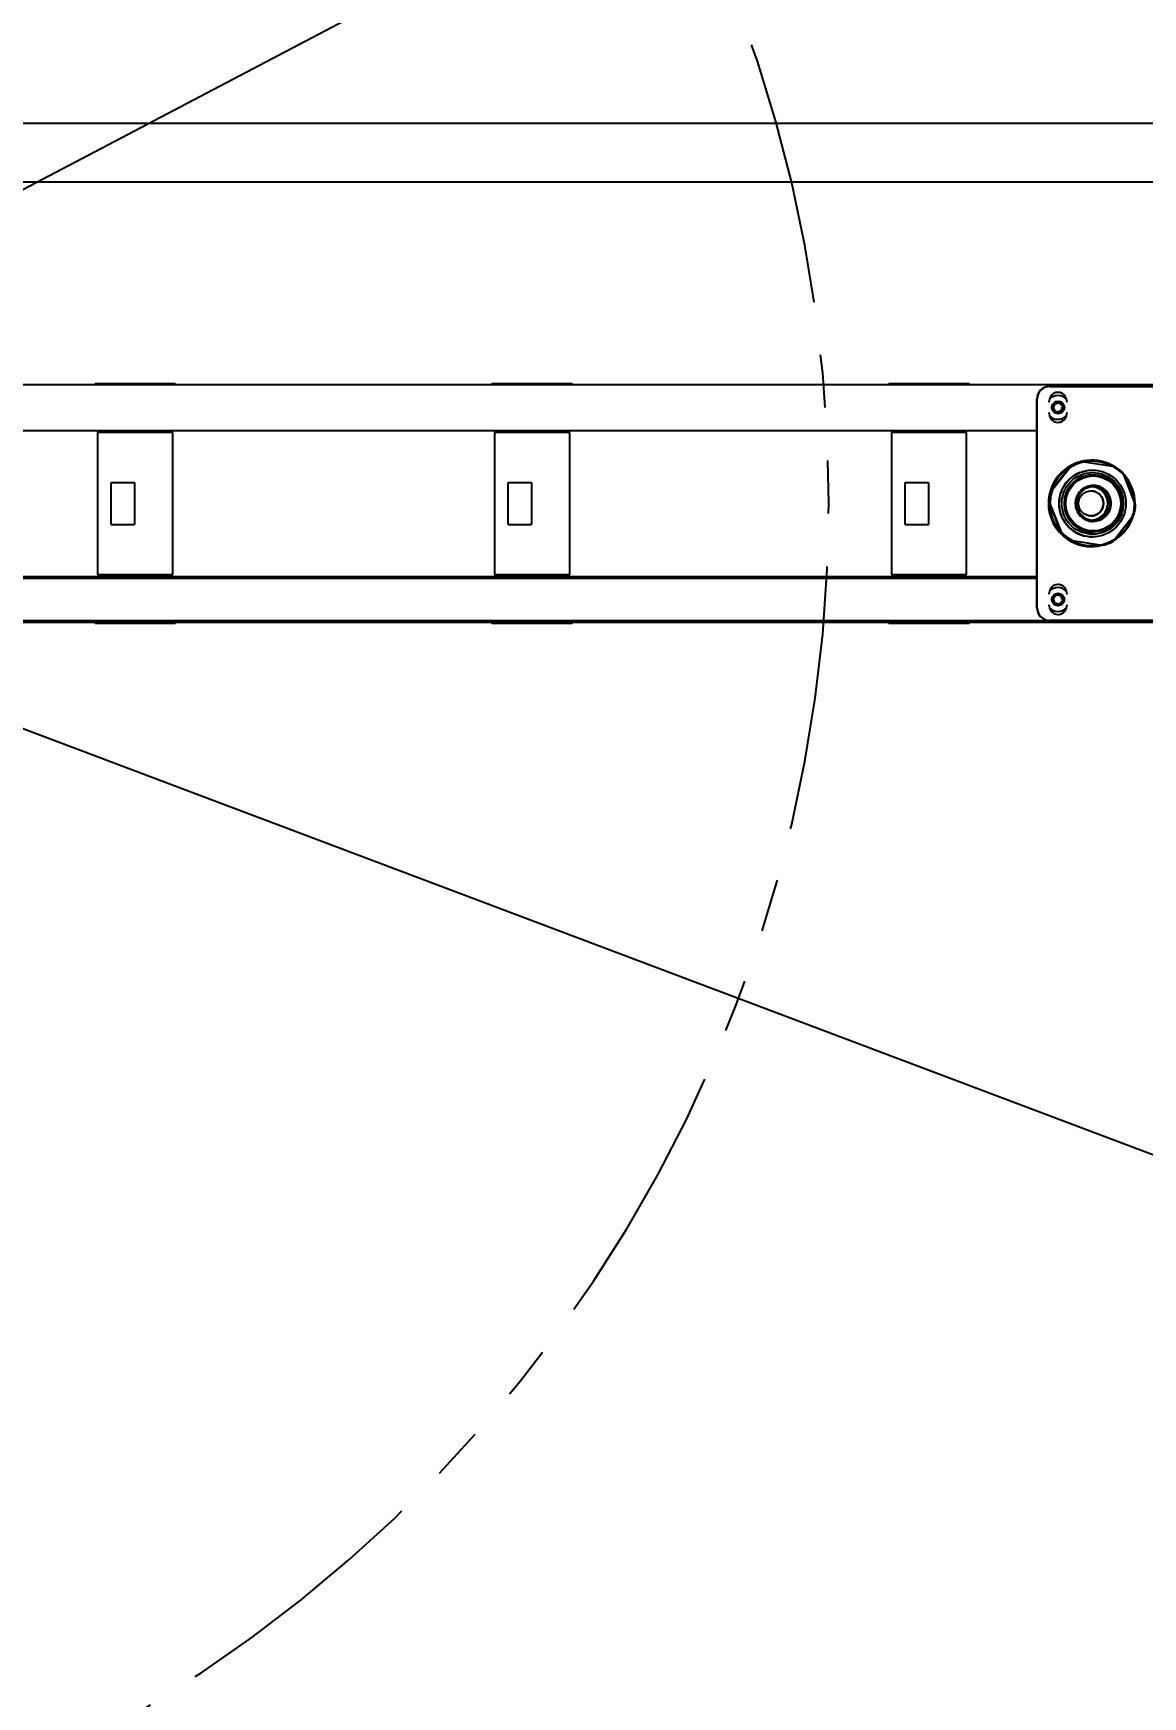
# Model space of a CAD drawing. Header units: millimetres. Extents: x 415 to 2018, y 500 to 823.
# Drawn here: x 1727.69 to 1754.24, y 580.28 to 620.11 of the extents above; entities that cross this region are included whole.
import ezdxf

# ---------------------------------------------------------------- set-up
doc = ezdxf.new("R2010")
doc.units = ezdxf.units.MM
doc.header["$PDSIZE"] = -1
doc.linetypes.add('PHANTOM', pattern=[12.7, 6.35, -1.27, 1.27, -1.27, 1.27, -1.27])
doc.layers.get('Defpoints').update_dxf_attribs({"lineweight": 18})
doc.dimstyles.new('ISO-25', dxfattribs={"dimtxt": 2.5, "dimasz": 2.5, "dimexe": 1.25, "dimexo": 0.625, "dimtad": 1, "dimtoh": 1, "dimlfac": 10, "dimtxsty": 'Standard', "dimcen": 2.5, "dimadec": 0, "dimazin": 0, "dimtfac": 1, "dimtmove": 0, "dimatfit": 3, "dimfxl": 1, "dimarcsym": 0})

# ---------------------------------------------------------------- blocks, each defined once
blk = doc.blocks.new('*D93')
at = {"color": 0, "lineweight": -2}
for p, q in [((1760.597, 633.807), (1745.084, 625.652)), ((1770.389, 633.807), (1760.597, 633.807)), ((1713.13, 608.855), (1742.871, 624.489))]:
    blk.add_line(p, q, dxfattribs=at)
at = {"color": 0}
blk.add_solid([(1744.89, 626.021), (1745.278, 625.284), (1742.871, 624.489)], dxfattribs=at)
at = {"layer": 'Defpoints', "color": 0}
for p in [(1742.871, 624.489), (1713.13, 608.855)]:
    blk.add_point(p, dxfattribs=at)
at = {"color": 0, "insert": (1765.805, 635.682), "char_height": 2.5, "attachment_point": 5}
blk.add_mtext('R336', dxfattribs=at)
blk = doc.blocks.new('*D94')
at = {"color": 0, "lineweight": -2}
for p, q in [((1713.13, 608.855), (1808.574, 572.876)), ((1816.26, 569.979), (1810.914, 571.994)), ((1826.885, 569.979), (1816.26, 569.979))]:
    blk.add_line(p, q, dxfattribs=at)
at = {"color": 0}
blk.add_solid([(1811.06, 572.384), (1810.767, 571.604), (1808.574, 572.876)], dxfattribs=at)
at = {"layer": 'Defpoints', "color": 0}
for p in [(1713.13, 608.855), (1808.574, 572.876)]:
    blk.add_point(p, dxfattribs=at)
at = {"color": 0, "insert": (1821.885, 571.854), "char_height": 2.5, "attachment_point": 5}
blk.add_mtext('R1020', dxfattribs=at)

msp = doc.modelspace()

# ---------------------------------------------------------------- linework, layer by layer
at = {"color": 161, "linetype": 'Continuous', "lineweight": 25, "true_color": 0x67adff}
for p, q in [((1763.8082, 617.9546), (1725.3082, 617.9546)), ((1725.3082, 616.5546), (1763.8082, 616.5546)), ((1713.2505, 611.7046), (1763.1304, 611.7046)), ((1729.1694, 611.7296), (1729.1694, 611.7046)), ((1729.1694, 611.7296), (1731.0914, 611.7296)), ((1731.0914, 611.7046), (1731.0914, 611.7296)), ((1738.6694, 611.7296), (1738.6694, 611.7046)), ((1738.6694, 611.7296), (1740.5914, 611.7296)), ((1740.5914, 611.7046), (1740.5914, 611.7296)), ((1748.1694, 611.7296), (1748.1694, 611.7046)), ((1748.1694, 611.7296), (1750.0914, 611.7296)), ((1750.0914, 611.7046), (1750.0914, 611.7296)), ((1752.0103, 611.6557), (1752.0163, 611.6557)), ((1752.0163, 611.6557), (1757.4139, 611.6557)), ((1751.7164, 611.3557), (1751.7104, 611.3557)), ((1751.7104, 606.3557), (1751.7104, 611.3557)), ((1751.7164, 606.3557), (1751.7164, 611.3557)), ((1752.0063, 611.2794), (1752.0063, 611.3057)), ((1752.1063, 611.1286), (1752.14, 611.2391)), ((1752.14, 611.2391), (1752.2525, 611.2651)), ((1752.3312, 611.1806), (1752.2975, 611.0702)), ((1752.3281, 611.1806), (1752.3312, 611.1806)), ((1752.4261, 611.3057), (1752.4255, 611.3057)), ((1752.4261, 611.3057), (1752.4261, 611.2794)), ((1752.0063, 611.0057), (1752.0063, 611.0298)), ((1752.2975, 611.0702), (1752.1851, 611.0442)), ((1752.2944, 611.0702), (1752.2975, 611.0702)), ((1752.4261, 611.0057), (1752.4255, 611.0057)), ((1752.4261, 611.0298), (1752.4261, 611.0057)), ((1713.2505, 610.6046), (1751.7104, 610.6046)), ((1729.2804, 610.6046), (1729.2304, 610.5546)), ((1729.2304, 610.5546), (1729.2304, 607.1546)), ((1731.0304, 610.5546), (1729.2304, 610.5546)), ((1731.0304, 610.5546), (1730.9804, 610.6046)), ((1731.0304, 607.1546), (1731.0304, 610.5546)), ((1738.7804, 610.6046), (1738.7304, 610.5546)), ((1738.7304, 610.5546), (1738.7304, 607.1546)), ((1740.5304, 610.5546), (1738.7304, 610.5546)), ((1740.5304, 610.5546), (1740.4804, 610.6046)), ((1740.5304, 607.1546), (1740.5304, 610.5546)), ((1748.2804, 610.6046), (1748.2304, 610.5546)), ((1748.2304, 610.5546), (1748.2304, 607.1546)), ((1750.0304, 610.5546), (1748.2304, 610.5546)), ((1750.0304, 610.5546), (1749.9804, 610.6046)), ((1750.0304, 607.1546), (1750.0304, 610.5546)), ((1753.0263, 609.8907), (1753.0218, 609.8907)), ((1752.4982, 609.716), (1752.0708, 609.1797)), ((1752.5102, 609.716), (1752.0828, 609.1797)), ((1752.4982, 609.716), (1752.5412, 609.7691)), ((1752.5517, 609.7691), (1752.5102, 609.716)), ((1752.5412, 609.7691), (1752.5517, 609.7691)), ((1752.7736, 609.8562), (1752.7631, 609.8562)), ((1752.8414, 609.8462), (1752.7736, 609.8562)), ((1753.5193, 609.744), (1752.8414, 609.8462)), ((1753.0422, 609.6557), (1753.039, 609.6557)), ((1753.0591, 609.5457), (1753.054, 609.5457)), ((1753.5856, 609.7339), (1753.5193, 609.744)), ((1753.7976, 609.5221), (1753.7721, 609.5852)), ((1754.0481, 608.8837), (1753.7976, 609.5221)), ((1729.5586, 609.3546), (1730.1137, 609.3546)), ((1729.5586, 608.3546), (1729.5586, 609.3546)), ((1730.1137, 609.3546), (1730.1137, 608.3546)), ((1739.0586, 609.3546), (1739.6137, 609.3546)), ((1739.0586, 608.3546), (1739.0586, 609.3546)), ((1739.6137, 609.3546), (1739.6137, 608.3546)), ((1748.5586, 609.3546), (1749.1137, 609.3546)), ((1748.5586, 608.3546), (1748.5586, 609.3546)), ((1749.1137, 609.3546), (1749.1137, 608.3546)), ((1752.0293, 609.1267), (1752.0708, 609.1797)), ((1752.0398, 609.1267), (1752.0293, 609.1267)), ((1752.0828, 609.1797), (1752.0398, 609.1267)), ((1752.0178, 608.8277), (1751.9938, 608.8908)), ((1751.9938, 608.8908), (1752.0043, 608.8908)), ((1752.0043, 608.8908), (1752.0298, 608.8277)), ((1752.0178, 608.8277), (1752.2684, 608.1893)), ((1752.0298, 608.8277), (1752.2804, 608.1893)), ((1754.0722, 608.8206), (1754.0481, 608.8837)), ((1729.5586, 608.3546), (1730.1137, 608.3546)), ((1739.0586, 608.3546), (1739.6137, 608.3546)), ((1748.5586, 608.3546), (1749.1137, 608.3546)), ((1753.5678, 607.9953), (1753.9952, 608.5316)), ((1753.9952, 608.5316), (1754.0367, 608.5847)), ((1752.2939, 608.1261), (1752.2684, 608.1893)), ((1752.2804, 608.1893), (1752.3044, 608.1261)), ((1752.3044, 608.1261), (1752.2939, 608.1261)), ((1752.5467, 607.9673), (1752.4804, 607.9774)), ((1752.4804, 607.9774), (1752.4909, 607.9774)), ((1752.4909, 607.9774), (1752.5587, 607.9673)), ((1752.5467, 607.9673), (1753.2246, 607.8652)), ((1752.5587, 607.9673), (1753.2366, 607.8652)), ((1753.039, 608.0557), (1753.0422, 608.0557)), ((1753.054, 608.1657), (1753.0591, 608.1657)), ((1753.5248, 607.9423), (1753.5678, 607.9953)), ((1753.0218, 607.8207), (1753.0263, 607.8207)), ((1753.2924, 607.8551), (1753.2246, 607.8652)), ((1753.2366, 607.8652), (1753.3029, 607.8551)), ((1753.3029, 607.8551), (1753.2924, 607.8551)), ((1713.1296, 607.1046), (1751.7104, 607.1046)), ((1729.2304, 607.1546), (1729.2804, 607.1046)), ((1729.2304, 607.1546), (1731.0304, 607.1546)), ((1730.9804, 607.1046), (1731.0304, 607.1546)), ((1738.7304, 607.1546), (1738.7804, 607.1046)), ((1738.7304, 607.1546), (1740.5304, 607.1546)), ((1740.4804, 607.1046), (1740.5304, 607.1546)), ((1748.2304, 607.1546), (1748.2804, 607.1046)), ((1748.2304, 607.1546), (1750.0304, 607.1546)), ((1749.9804, 607.1046), (1750.0304, 607.1546)), ((1751.7104, 607.0546), (1713.1304, 607.0546)), ((1752.0063, 606.6794), (1752.0063, 606.7057)), ((1752.4261, 606.7057), (1752.4255, 606.7057)), ((1752.4261, 606.7057), (1752.4261, 606.6794)), ((1751.7104, 606.3557), (1751.7164, 606.3557)), ((1752.0063, 606.4057), (1752.0063, 606.4298)), ((1752.14, 606.4702), (1752.1063, 606.5806)), ((1752.2525, 606.4442), (1752.14, 606.4702)), ((1752.1851, 606.6651), (1752.2975, 606.6391)), ((1752.2944, 606.6391), (1752.2975, 606.6391)), ((1752.2975, 606.6391), (1752.3312, 606.5286)), ((1752.3281, 606.5286), (1752.3312, 606.5286)), ((1752.4261, 606.4057), (1752.4255, 606.4057)), ((1752.4261, 606.4298), (1752.4261, 606.4057)), ((1763.2038, 606.0046), (1713.1296, 606.0046)), ((1713.1304, 606.0546), (1763.2053, 606.0546)), ((1729.1694, 606.0046), (1729.1694, 605.9796)), ((1729.1708, 605.9796), (1729.1694, 605.9796)), ((1731.0914, 605.9796), (1729.1708, 605.9796)), ((1731.0914, 605.9796), (1731.0914, 606.0046)), ((1738.6694, 606.0046), (1738.6694, 605.9796)), ((1738.6708, 605.9796), (1738.6694, 605.9796)), ((1740.5914, 605.9796), (1738.6708, 605.9796)), ((1740.5914, 605.9796), (1740.5914, 606.0046)), ((1748.1694, 606.0046), (1748.1694, 605.9796)), ((1748.1708, 605.9796), (1748.1694, 605.9796)), ((1750.0914, 605.9796), (1748.1708, 605.9796)), ((1750.0914, 605.9796), (1750.0914, 606.0046)), ((1752.0163, 606.0557), (1752.0103, 606.0557)), ((1757.4139, 606.0557), (1752.0163, 606.0557))]:
    msp.add_line(p, q, dxfattribs=at)
at = {"color": 161, "linetype": 'Continuous', "lineweight": 25, "true_color": 0x67adff, "flags": 128}
for points in [[(1752.7467, 609.6003), (1752.9136, 609.6458), (1753.039, 609.6557)], [(1752.8019, 609.4979), (1752.9567, 609.5388), (1753.054, 609.5457)], [(1753.2052, 608.4834), (1753.089, 608.4568), (1753.059, 608.4557)]]:
    msp.add_lwpolyline(points, dxfattribs=at)
at = {"color": 161, "linetype": 'Continuous', "lineweight": 25, "true_color": 0x67adff}
for centre, radius in [((1752.2188, 611.1546), 0.15), ((1753.042, 608.8554), 0.7998), ((1753.0439, 608.8555), 0.7385), ((1753.0589, 608.8555), 0.6898), ((1753.0598, 608.8555), 0.6598), ((1753.0061, 608.8558), 0.2999), ((1752.2187, 606.5546), 0.15)]:
    msp.add_circle(centre, radius, dxfattribs=at)
at = {"linetype": 'PHANTOM', "lineweight": 25}
msp.add_arc((1713.1304, 608.8546), 33.6, 195, 165, dxfattribs=at)
at = {"color": 161, "linetype": 'Continuous', "lineweight": 25, "true_color": 0x67adff}
for centre, radius, start, end in [((1752.0104, 611.3558), 0.2999, 90.01267, 180.01309), ((1752.0164, 611.3558), 0.2999, 90.01267, 180.01309), ((1752.2162, 611.3058), 0.2099, 359.97906, 180.02094), ((1752.2102, 611.3058), 0.2099, 14.37036, 89.98943), ((1752.2138, 611.1548), 0.2848, 44.10516, 134.99048), ((1752.2189, 611.1546), 0.1155, 133.03676, 193.01448), ((1752.2188, 611.1546), 0.1154, 193.00452, 253.00518), ((1752.2188, 611.1547), 0.1154, 73.01258, 133.03434), ((1752.2187, 611.1547), 0.1154, 13.00452, 73.00518), ((1752.2187, 611.1546), 0.1155, 313.03676, 13.01448), ((1752.2162, 611.0056), 0.2099, 179.97911, 0.02089), ((1752.2138, 611.1544), 0.2848, 225.21551, 315.70151), ((1752.2188, 611.1545), 0.1154, 253.01258, 313.03434), ((1752.2102, 611.0056), 0.2099, 270.01092, 344.8251), ((1753.0221, 608.8557), 1.035, 90.01882, 269.98118), ((1753.0264, 608.8556), 1.0349, 58.61354, 282.47979), ((1753.0274, 608.8559), 1.0099, 121.60402, 161.29763), ((1753.0393, 608.8557), 0.8, 111.45285, 269.97586), ((1753.0543, 608.8557), 0.69, 111.45336, 269.97543), ((1753.039, 608.8564), 1.0093, 101.2923, 121.60177), ((1753.0278, 608.8564), 1.0343, 104.82769, 118.06594), ((1753.0383, 608.8564), 1.0343, 104.82769, 118.06594), ((1753.027, 608.8565), 1.0091, 61.57762, 101.29111), ((1753.0388, 608.8561), 1.0096, 41.27275, 61.5784), ((1753.038, 608.856), 1.0347, 44.80845, 58.04309), ((1753.0255, 608.8557), 1.0353, 0.10419, 41.7473), ((1753.0263, 608.8557), 1.0103, 3.54484, 39.31418), ((1753.0287, 608.8557), 1.0355, 164.82801, 178.0557), ((1753.0392, 608.8557), 1.0355, 164.82801, 178.0557), ((1753.0399, 608.8557), 1.0104, 161.2951, 181.5892), ((1753.0592, 608.8557), 0.4, 89.98927, 269.96463), ((1753.0029, 608.8557), 0.3, 270.01688, 89.98312), ((1753.0059, 608.8557), 0.4, 273.82173, 86.17827), ((1753.0589, 608.8557), 0.4, 291.45045, 89.9488), ((1753.0277, 608.8557), 1.0103, 181.58756, 221.27125), ((1753.0382, 608.8557), 1.0104, 341.29447, 1.58983), ((1753.0376, 608.8556), 1.0352, 344.82583, 358.05788), ((1753.0258, 608.8555), 1.0349, 302.06526, 342.24254), ((1753.0266, 608.8555), 1.0099, 303.2351, 339.66615), ((1753.0392, 608.8553), 1.0096, 221.27324, 241.5779), ((1753.028, 608.8552), 1.0346, 224.80775, 238.04379), ((1753.0385, 608.8552), 1.0346, 224.80775, 238.04379), ((1753.027, 608.8548), 1.0092, 241.57775, 281.29106), ((1753.0389, 608.855), 1.0093, 281.29235, 301.60175), ((1753.0382, 608.8549), 1.0342, 284.82727, 298.06688), ((1752.2162, 606.7058), 0.2099, 359.97906, 180.02094), ((1752.2138, 606.5548), 0.2848, 44.10506, 134.99057), ((1752.2102, 606.7058), 0.2099, 14.37046, 89.9894), ((1752.0104, 606.3556), 0.2999, 179.98693, 269.98727), ((1752.0164, 606.3556), 0.2999, 179.98693, 269.98727), ((1752.2162, 606.4056), 0.2099, 179.97911, 0.02089), ((1752.2138, 606.5544), 0.2848, 225.21534, 315.70168), ((1752.2189, 606.5546), 0.1155, 166.98552, 226.96324), ((1752.2188, 606.5547), 0.1154, 106.99482, 166.99548), ((1752.2188, 606.5545), 0.1154, 226.96566, 286.98742), ((1752.2188, 606.5547), 0.1154, 46.96566, 106.98742), ((1752.2102, 606.4056), 0.2099, 270.01092, 344.8251), ((1752.2187, 606.5546), 0.1154, 286.99482, 346.99548), ((1752.2187, 606.5546), 0.1155, 346.98552, 46.96324)]:
    msp.add_arc(centre, radius, start, end, dxfattribs=at)
for points, knots in [([(1752.1851, 611.0442), (1752.1623, 611.0686), (1752.1358, 611.0968), (1752.1099, 611.1248), (1752.1063, 611.1286)], [0, 0, 0, 0, 0.8624601, 1, 1, 1, 1]), ([(1752.3281, 611.1806), (1752.3188, 611.1905), (1752.2964, 611.2143), (1752.2695, 611.2432), (1752.2531, 611.261), (1752.2494, 611.2651)], [0, 0, 0, 0, 0.3560263, 0.8520577, 1, 1, 1, 1]), ([(1752.2525, 611.2651), (1752.256, 611.2612), (1752.282, 611.2332), (1752.3084, 611.205), (1752.3312, 611.1806)], [0, 0, 0, 0, 0.1375399, 1, 1, 1, 1]), ([(1752.2944, 611.0702), (1752.3002, 611.0897), (1752.3112, 611.1266), (1752.3227, 611.1634), (1752.3281, 611.1806)], [0, 0, 0, 0, 0.5295693, 1, 1, 1, 1]), ([(1752.1819, 611.0442), (1752.2017, 611.0488), (1752.239, 611.0575), (1752.2767, 611.0661), (1752.2944, 611.0702)], [0, 0, 0, 0, 0.5295643, 1, 1, 1, 1]), ([(1753.2171, 608.4554), (1753.1646, 608.441), (1753.084, 608.4188), (1752.9712, 608.4321), (1752.887, 608.4586), (1752.8098, 608.5024), (1752.7249, 608.5766), (1752.6502, 608.6947), (1752.6246, 608.8322), (1752.6363, 608.9443), (1752.6632, 609.0288), (1752.7068, 609.1059), (1752.781, 609.1909), (1752.8991, 609.2656), (1753.0364, 609.2912), (1753.1486, 609.2795), (1753.233, 609.2526), (1753.3101, 609.209), (1753.395, 609.1348), (1753.4697, 609.0166), (1753.4953, 608.8792), (1753.4836, 608.767), (1753.4568, 608.6825), (1753.4131, 608.6057), (1753.3395, 608.5192), (1753.2653, 608.4806), (1753.2171, 608.4554)], [0, 0, 0, 0, 0.0598648, 0.0920898, 0.1250003, 0.1579102, 0.1901361, 0.2500002, 0.3098645, 0.3420905, 0.375, 0.4079103, 0.440136, 0.4999998, 0.5598646, 0.5920907, 0.6250001, 0.65791, 0.690136, 0.75, 0.8098643, 0.8420902, 0.8750001, 0.9079098, 0.9401363, 1, 1, 1, 1]), ([(1752.1063, 606.5806), (1752.1099, 606.5845), (1752.1358, 606.6125), (1752.1623, 606.6407), (1752.1851, 606.6651)], [0, 0, 0, 0, 0.1375399, 1, 1, 1, 1]), ([(1752.2944, 606.6391), (1752.2744, 606.6437), (1752.2366, 606.6523), (1752.1994, 606.661), (1752.1819, 606.6651)], [0, 0, 0, 0, 0.5295747, 1, 1, 1, 1]), ([(1752.2494, 606.4442), (1752.2531, 606.4483), (1752.2695, 606.466), (1752.2964, 606.495), (1752.3188, 606.5187), (1752.3281, 606.5286)], [0, 0, 0, 0, 0.1479423, 0.6439737, 1, 1, 1, 1]), ([(1752.3312, 606.5286), (1752.3084, 606.5043), (1752.282, 606.476), (1752.256, 606.448), (1752.2525, 606.4442)], [0, 0, 0, 0, 0.8624601, 1, 1, 1, 1]), ([(1752.3281, 606.5286), (1752.322, 606.5481), (1752.3105, 606.585), (1752.2995, 606.6218), (1752.2944, 606.6391)], [0, 0, 0, 0, 0.5295607, 1, 1, 1, 1])]:
    msp.add_open_spline(points, degree=3, knots=knots, dxfattribs=at)

# ---------------------------------------------------------------- dimensions: what is measured, and where the dimension line sits
for mpoint, picture, middle in [((1742.8713, 624.4891), '*D93', (1765.8053, 633.8072)), ((1808.5742, 572.8759), '*D94', (1821.8847, 569.9787))]:
    dim = msp.add_radius_dim(center=(1713.1304, 608.8546), mpoint=mpoint, dimstyle='ISO-25')
    dim.commit()
    dim.dimension.update_dxf_attribs({"geometry": picture, "text_midpoint": middle, "dimtype": 164})

doc.saveas('drawing.dxf')
